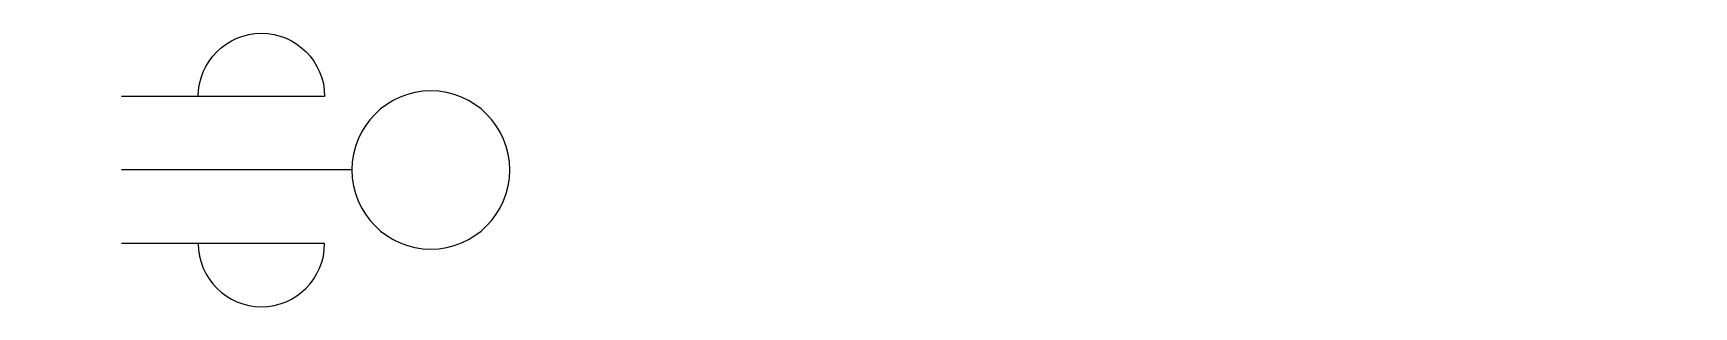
# Model space of a CAD drawing. Header units: millimetres. Extents: x -24416 to 92204, y -190080 to 23760.
# Drawn here: x 74909 to 77854, y 9595 to 10079 of the extents above; entities that cross this region are included whole.
import ezdxf
from ezdxf.xclip import XClip

# ---------------------------------------------------------------- set-up
doc = ezdxf.new("R2010")
doc.units = ezdxf.units.MM
doc.header["$LTSCALE"] = 50
doc.header["$XCLIPFRAME"] = 0
doc.linetypes.add('AUDIT_D_220706163347-0', pattern=[0])
doc.layers.add('A-치수', color=7, linetype='AUDIT_D_220706163347-0')
doc.layers.add('DIM', color=7, linetype='AUDIT_D_220706163347-0')
doc.layers.add('MC', color=135, linetype='Continuous', plot=False)

# ---------------------------------------------------------------- blocks, each defined once
blk = doc.blocks.new('U-76A(확장)1')
at = {"layer": 'MC'}
blk.add_line((5975, 3905), (0, 3905), dxfattribs=at)
blk = doc.blocks.new('중심')
at = {"layer": 'DIM'}
blk.add_line((-350, 0), (0, 0), dxfattribs=at)
blk.add_circle((-470, 0), 120, dxfattribs=at)
blk = doc.blocks.new('DIM-1108')
at = {"layer": 'DIM'}
for points in [[(25048.3, -13792.9, -1), (25272.3, -13792.9), (24912.3, -13792.9)], [(25048.3, -14052.9, 1), (25272.3, -14052.9), (24912.3, -14052.9)]]:
    blk.add_lwpolyline(points, format="xyb", dxfattribs=at)
at = {"layer": 'A-치수', "xscale": -1.166666666666666, "yscale": 1.166666666666666, "zscale": 1.166666666666666}
blk.add_blockref('중심', (24912.3, -13922.9), dxfattribs=at)

msp = doc.modelspace()

# ---------------------------------------------------------------- block references
msp.add_blockref('DIM-1108', (50153.9, 23760))
ref = msp.add_blockref('U-76A(확장)1', (71879, 5802.1))
XClip(ref).set_block_clipping_path([(-14635, -300), (1332.1523822156, 13075.0000000001)])

doc.saveas('drawing.dxf')
